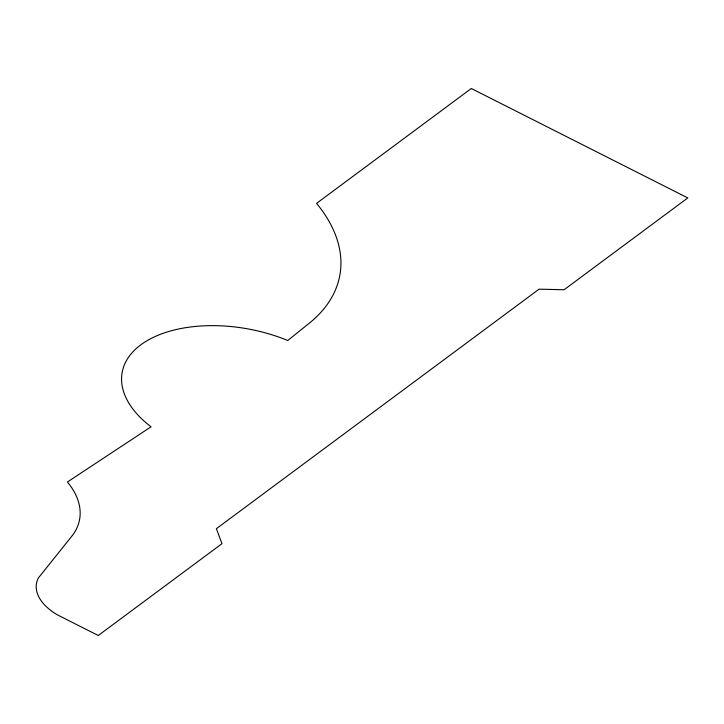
<?xml version="1.0" encoding="UTF-8"?>
<svg xmlns="http://www.w3.org/2000/svg" width="724" height="724" viewBox="0 0 724 724"><rect width="100%" height="100%" fill="white"/><g stroke="black" fill="none" stroke-linecap="round" stroke-linejoin="round"><path stroke-width="1.09" d="M72.4 535.47L38.444 577.879A57.621 32.471 10.2 0 0 57.395 614.848L98.265 635.5L221.969 543.679L216.386 528.683L539.063 289.175L564.096 289.745L687.8 197.923L471.306 88.5L316.56 203.363A213.453 120.284 10.2 0 1 310.225 322.452L287.745 340.506A115.659 65.178 10.2 0 0 145.099 341.9A115.659 65.178 10.2 0 0 151.054 426.807L67.422 481.994A110.79 62.436 10.2 0 1 72.4 535.47"/></g></svg>
